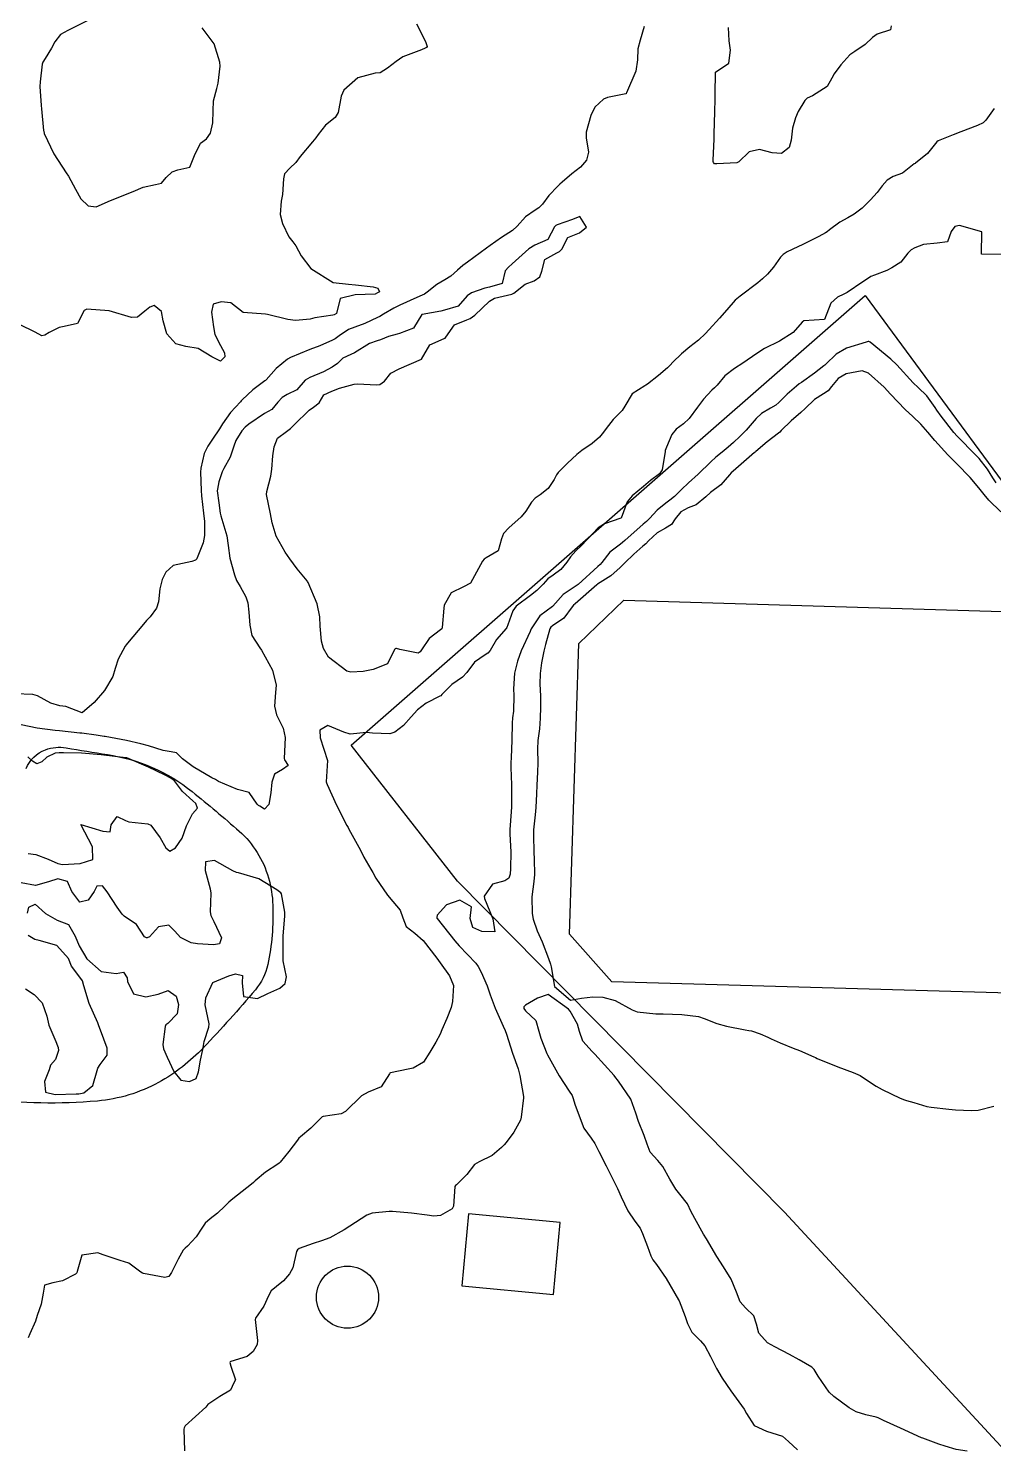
# Model space of a CAD drawing. Header units: metres. Extents: x 298520 to 308411, y 7433745 to 7450750.
# Drawn here: x 305561.1 to 305647.5, y 7435898 to 7436025.2 of the extents above; entities that cross this region are included whole.
import ezdxf

# ---------------------------------------------------------------- set-up
doc = ezdxf.new("R2010")
doc.units = ezdxf.units.M
doc.header["$LTSCALE"] = 10
for name, color, linetype in [('Area Verde e Lazer', 94, 'Continuous'), ('Curvas de Nivel 1m', 11, 'Continuous'), ('Curvas de Nivel 5m', 15, 'Continuous'), ('Edificações', 30, 'Continuous'), ('Hidrografia', 140, 'Continuous')]:
    doc.layers.add(name, color=color, linetype=linetype)

msp = doc.modelspace()

# ---------------------------------------------------------------- linework, layer by layer
at = {"layer": 'Area Verde e Lazer', "elevation": 702.91}
msp.add_lwpolyline([(305664.92, 7435880.08), (305628.77, 7435919.2), (305599.51, 7435948.83), (305589.98, 7435961.01), (305635.99, 7436001.26), (305654.75, 7435975.76)], dxfattribs=at)
at = {"layer": 'Area Verde e Lazer'}
msp.add_lwpolyline([(305609.53, 7435944.07), (305610.37, 7435970.1), (305614.39, 7435973.99), (305653.22, 7435972.81), (305656.84, 7435969.05), (305656.15, 7435942.73), (305652.05, 7435938.7), (305613.33, 7435939.82)], close=True, dxfattribs=at)
at = {"layer": 'Curvas de Nivel 1m', "flags": 128}
for points, elevation in [([(305616.22, 7436025.31), (305615.84, 7436024.11), (305615.66, 7436023.31), (305615.63, 7436022.33), (305615.47, 7436021.32), (305614.64, 7436019.39), (305614.61, 7436019.33), (305614.6, 7436019.31), (305614.58, 7436019.29), (305612.94, 7436018.98), (305612.58, 7436018.83), (305611.81, 7436018.11), (305611.45, 7436017.37), (305611.03, 7436015.86), (305611.01, 7436015.37), (305611.23, 7436014.08), (305611.05, 7436013.37), (305610.5, 7436012.74), (305609.74, 7436012.14), (305608.86, 7436011.4), (305608.67, 7436011.21), (305608.48, 7436011.03), (305607.67, 7436010.21), (305607.1, 7436009.41), (305606.79, 7436009.08), (305606.45, 7436008.88), (305605.6, 7436008.28), (305604.86, 7436007.44), (305604.43, 7436007.05), (305603.44, 7436006.45), (305602.42, 7436005.73), (305602.09, 7436005.47), (305600.4, 7436004.23), (305599.97, 7436003.93), (305599.52, 7436003.51), (305598.92, 7436002.98), (305598.38, 7436002.66), (305597.67, 7436002.23), (305596.78, 7436001.54), (305596.54, 7436001.36), (305596.36, 7436001.27), (305595.87, 7436001.06), (305594.35, 7436000.37), (305593.8, 7436000.12), (305592.88, 7435999.58), (305592.55, 7435999.38), (305592.34, 7435999.27), (305591.2, 7435998.74), (305590.32, 7435998.42), (305589.75, 7435998.19), (305588.93, 7435997.63), (305588.57, 7435997.37), (305588.31, 7435997.24), (305587.2, 7435996.75), (305586.3, 7435996.4), (305584.56, 7435995.69), (305584.29, 7435995.54), (305583.28, 7435994.7), (305582.38, 7435993.71), (305582.33, 7435993.65), (305582.27, 7435993.61), (305581.19, 7435992.8), (305580.25, 7435991.92), (305580.16, 7435991.82), (305580.08, 7435991.74), (305579.2, 7435990.78), (305578.47, 7435989.76), (305578.38, 7435989.6), (305578.22, 7435989.32), (305577.57, 7435988.4), (305577.15, 7435987.77), (305576.84, 7435987.11), (305576.53, 7435985.78), (305576.51, 7435985.43), (305576.57, 7435983.78), (305576.6, 7435983.32), (305576.77, 7435981.77), (305576.86, 7435981.03), (305576.87, 7435979.77), (305576.75, 7435979.11), (305576.2, 7435977.78), (305576.17, 7435977.69), (305576.07, 7435977.56), (305575.74, 7435977.45), (305574.07, 7435977.08), (305573.41, 7435976.47), (305573.07, 7435975.82), (305572.88, 7435974.98), (305572.76, 7435973.82), (305572.58, 7435973.27), (305572.01, 7435972.5), (305571.69, 7435972.15), (305571.42, 7435971.84), (305569.99, 7435970.14), (305569.86, 7435969.99), (305569.77, 7435969.86), (305569.13, 7435968.7), (305568.86, 7435967.87), (305568.66, 7435967.16), (305567.93, 7435965.88), (305566.99, 7435964.82), (305565.91, 7435963.9), (305564.46, 7435964.47), (305563.92, 7435964.53), (305563.11, 7435964.75), (305561.93, 7435965.41), (305561.5, 7435965.53), (305559.93, 7435965.6)], 708), ([(305595.83, 7436025.55), (305596.63, 7436023.98), (305596.78, 7436023.54), (305596.72, 7436023.45), (305596.62, 7436023.38), (305596.3, 7436023.23), (305594.61, 7436022.6), (305594.01, 7436022.18), (305593.25, 7436021.58), (305592.6, 7436021.18), (305592.15, 7436021.14), (305590.59, 7436020.74), (305589.33, 7436019.63), (305589.11, 7436019.1), (305588.84, 7436017.64), (305588.55, 7436017.19), (305587.69, 7436016.5), (305587.03, 7436015.66), (305586.84, 7436015.35), (305586.53, 7436015), (305585.44, 7436013.68), (305585.03, 7436013.16), (305584.5, 7436012.64), (305584.03, 7436012.15), (305583.93, 7436011.7), (305583.86, 7436010.3), (305583.74, 7436009.7), (305583.65, 7436008.5), (305583.85, 7436007.7), (305584.42, 7436006.51), (305584.77, 7436006.04), (305585.05, 7436005.68), (305585.53, 7436004.8), (305586.39, 7436003.66), (305588.37, 7436002.4), (305589.75, 7436002.25), (305590.37, 7436002.19), (305591.95, 7436002.02), (305592.37, 7436001.91), (305592.52, 7436001.59), (305592.42, 7436001.53), (305592.36, 7436001.5), (305592.15, 7436001.38), (305590.36, 7436001.32), (305589.02, 7436000.97), (305588.67, 7435999.64), (305588.46, 7435999.52), (305588.34, 7435999.49), (305586.75, 7435999.24), (305586.33, 7435999.12), (305585.01, 7435999.01), (305584.33, 7435999.11), (305582.49, 7435999.56), (305582.34, 7435999.59), (305580.34, 7435999.73), (305579.21, 7436000.6), (305578.35, 7436000.69), (305577.64, 7436000.48), (305577.49, 7435999.77), (305577.66, 7435998.43), (305577.8, 7435997.77), (305578.3, 7435996.76), (305578.66, 7435996.12), (305578.68, 7435995.75), (305578.29, 7435995.36), (305577.51, 7435995.77), (305576.3, 7435996.51), (305575.19, 7435996.69), (305574.3, 7435996.93), (305573.51, 7435997.82), (305573.16, 7435998.99), (305573.03, 7435999.82), (305572.35, 7436000.35), (305571.97, 7436000.21), (305571.53, 7435999.84), (305570.87, 7435999.31), (305570.33, 7435999.27), (305568.34, 7435999.88), (305566.34, 7436000.03), (305566.11, 7435999.9), (305565.49, 7435998.75), (305564.32, 7435998.48), (305563.87, 7435998.38), (305562.98, 7435997.94), (305562.57, 7435997.69), (305562.31, 7435997.63), (305561.71, 7435997.96), (305560.32, 7435998.64)], 709), ([(305566.48, 7436025.9), (305564.64, 7436024.96), (305563.98, 7436024.6), (305563.46, 7436023.94), (305563.18, 7436023.39), (305562.61, 7436022.45), (305562.41, 7436022.14), (305562.35, 7436021.95), (305562.16, 7436020.38), (305562.14, 7436019.95), (305562.25, 7436018.26), (305562.27, 7436017.95), (305562.47, 7436016.01), (305562.48, 7436015.95), (305562.53, 7436015.76), (305563.37, 7436013.94), (305564.49, 7436012.24), (305564.69, 7436011.93), (305565.32, 7436010.77), (305565.79, 7436009.91), (305566.45, 7436009.26), (305567.17, 7436009.17), (305568.46, 7436009.74), (305568.55, 7436009.79), (305568.74, 7436009.88), (305570.47, 7436010.57), (305571.39, 7436010.93), (305572.48, 7436011.17), (305573.01, 7436011.29), (305573.45, 7436011.82), (305573.98, 7436012.33), (305574.49, 7436012.48), (305575.56, 7436012.73), (305575.98, 7436013.79), (305576.52, 7436014.87), (305577.04, 7436015.26), (305577.39, 7436015.77), (305577.61, 7436016.7), (305577.63, 7436017.77), (305577.68, 7436018.66), (305577.96, 7436019.77), (305578.09, 7436020.26), (305578.26, 7436021.76), (305578.25, 7436022.12), (305577.74, 7436023.77), (305576.65, 7436025.21)], 709), ([(305638.33, 7436025.37), (305638.26, 7436025.04), (305637.05, 7436024.65), (305636.64, 7436024.34), (305636, 7436023.7), (305635.05, 7436023.08), (305634.62, 7436022.78), (305633.82, 7436021.89), (305633.22, 7436021.1), (305633.01, 7436020.7), (305632.59, 7436019.96), (305631.27, 7436019.13), (305630.8, 7436018.91), (305630.58, 7436018.71), (305629.98, 7436017.73), (305629.74, 7436017.15), (305629.49, 7436016.21), (305629.37, 7436015.15), (305629.18, 7436014.5), (305628.51, 7436013.96), (305627.66, 7436014.03), (305626.52, 7436014.3), (305625.61, 7436014.1), (305624.69, 7436013.21), (305624.5, 7436013.12), (305622.71, 7436013.02), (305622.5, 7436013.04), (305622.41, 7436013.14), (305622.38, 7436013.23), (305622.39, 7436013.35), (305622.49, 7436015.23), (305622.52, 7436017.19), (305622.53, 7436017.23), (305622.53, 7436017.26), (305622.56, 7436019.23), (305622.6, 7436021.23), (305623.8, 7436022.03), (305623.93, 7436023.22), (305623.81, 7436024.04), (305623.75, 7436025.22)], 708), ([(305647.53, 7436017.97), (305646.79, 7436016.94), (305646.68, 7436016.81), (305646.55, 7436016.7), (305646.05, 7436016.45), (305644.54, 7436015.9), (305643.87, 7436015.64), (305642.53, 7436015.1), (305642.41, 7436014.99), (305641.56, 7436013.96), (305640.5, 7436013.1), (305640.45, 7436013.07), (305640.38, 7436013.02), (305639.33, 7436012.19), (305638.49, 7436011.9), (305637.96, 7436011.57), (305637.51, 7436011.05), (305637.06, 7436010.47), (305636.47, 7436009.82), (305635.71, 7436009.07), (305635.01, 7436008.53), (305634.45, 7436008.21), (305633.72, 7436007.82), (305632.79, 7436007.11), (305632.59, 7436006.95), (305632.43, 7436006.86), (305631.84, 7436006.53), (305630.42, 7436005.8), (305629.97, 7436005.59), (305629.01, 7436005.15), (305628.64, 7436004.93), (305628.41, 7436004.67), (305627.78, 7436003.77), (305627.25, 7436003.17), (305626.81, 7436002.75), (305626.37, 7436002.38), (305624.81, 7436001.2), (305624.36, 7436000.82), (305623.6, 7435999.97), (305622.95, 7435999.22), (305622.66, 7435998.9), (305622.33, 7435998.53), (305621.71, 7435997.86), (305621.07, 7435997.25), (305620.31, 7435996.64), (305619.54, 7435996.03), (305618.78, 7435995.28), (305618.55, 7435995.02), (305618.29, 7435994.76), (305617.49, 7435994.08), (305616.5, 7435993.3), (305616.36, 7435993.21), (305616.27, 7435993.17), (305615.14, 7435992.44), (305614.48, 7435991.33), (305614.24, 7435990.95), (305613.43, 7435990.14), (305612.8, 7435989.34), (305612.56, 7435989), (305612.21, 7435988.58), (305611.55, 7435988.01), (305610.64, 7435987.37), (305610.19, 7435987.01), (305609.34, 7435986.23), (305608.52, 7435985.4), (305608.37, 7435985.2), (305608.17, 7435984.78), (305607.61, 7435983.96), (305606.9, 7435983.41), (305606.46, 7435983.11), (305606.14, 7435982.74), (305605.62, 7435981.94), (305605.21, 7435981.43), (305604.11, 7435980.45), (305603.61, 7435979.95), (305603.43, 7435979.46), (305603.14, 7435978.4), (305602.08, 7435977.76), (305601.88, 7435977.66), (305601.73, 7435977.48), (305601.4, 7435976.81), (305600.66, 7435975.49), (305600.05, 7435975.18), (305598.94, 7435974.62), (305598.32, 7435973.52), (305598.28, 7435973.27), (305598.14, 7435971.52), (305598.11, 7435971.41), (305598, 7435971.33), (305596.98, 7435970.55), (305596.28, 7435969.54), (305596.18, 7435969.34), (305595.98, 7435969.23), (305594.34, 7435969.56), (305594.05, 7435969.64), (305593.98, 7435969.64), (305593.93, 7435969.62), (305593.88, 7435969.57), (305593.25, 7435968.29), (305591.96, 7435967.76), (305591.07, 7435967.6), (305589.95, 7435967.52), (305589.59, 7435967.62), (305587.97, 7435968.89), (305587.52, 7435969.64), (305587.33, 7435970.31), (305587.21, 7435971.65), (305587.18, 7435972.48), (305586.94, 7435973.65), (305586.15, 7435975.57), (305586.09, 7435975.66), (305586.05, 7435975.71), (305585.17, 7435976.78), (305584.49, 7435977.68), (305584.08, 7435978.26), (305583.29, 7435979.7), (305582.92, 7435980.89), (305582.77, 7435981.7), (305582.42, 7435983.43), (305582.43, 7435983.71), (305582.79, 7435985.08), (305582.88, 7435985.7), (305582.98, 7435986.91), (305583.09, 7435987.7), (305583.41, 7435988.49), (305584.21, 7435989.06), (305584.56, 7435989.34), (305584.88, 7435989.68), (305586.24, 7435990.97), (305586.63, 7435991.26), (305587.13, 7435991.65), (305587.54, 7435992.36), (305588.26, 7435992.67), (305588.96, 7435992.94), (305590.27, 7435993.31), (305590.56, 7435993.33), (305592.27, 7435993.26), (305592.57, 7435993.29), (305592.96, 7435993.58), (305593.55, 7435994.31), (305594.28, 7435994.67), (305596.29, 7435995.54), (305597.02, 7435996.82), (305598.31, 7435997.41), (305598.39, 7435997.44), (305598.47, 7435997.52), (305599.23, 7435998.61), (305600.34, 7435999.06), (305600.65, 7435999.19), (305601.06, 7435999.49), (305602.36, 7436000.75), (305602.81, 7436001.02), (305604.36, 7436001.37), (305604.56, 7436001.45), (305605.55, 7436002.26), (305606.38, 7436002.56), (305606.88, 7436002.92), (305607.06, 7436003.41), (305607.33, 7436004.48), (305608.41, 7436005.07), (305608.63, 7436005.18), (305608.84, 7436005.4), (305609.38, 7436006.43), (305610.43, 7436006.85), (305611.04, 7436007.37), (305610.45, 7436008.31), (305609.79, 7436008.04), (305608.44, 7436007.56), (305608.32, 7436007.52), (305608.2, 7436007.4), (305607.58, 7436006.25), (305606.42, 7436005.75), (305605.88, 7436005.43), (305604.4, 7436004.07), (305604.06, 7436003.79), (305603.78, 7436003.46), (305603.51, 7436002.33), (305602.37, 7436002), (305601.96, 7436001.89), (305600.75, 7436001.49), (305600.36, 7436001.21), (305599.57, 7436000.29), (305598.35, 7435999.92), (305598.02, 7435999.85), (305596.34, 7435999.55), (305596.32, 7435999.54), (305595.56, 7435998.31), (305594.32, 7435997.84), (305594.1, 7435997.79), (305593.34, 7435997.58), (305592.62, 7435997.28), (305592.31, 7435997.18), (305591.64, 7435996.94), (305590.3, 7435996.12), (305589.96, 7435995.96), (305589.26, 7435995.63), (305588.76, 7435995.16), (305588.28, 7435994.84), (305587.52, 7435994.4), (305586.28, 7435993.91), (305585.88, 7435993.67), (305585.13, 7435992.8), (305584.25, 7435992.38), (305583.83, 7435992.12), (305583.42, 7435991.7), (305582.9, 7435991.04), (305582.23, 7435990.68), (305580.82, 7435989.73), (305580.51, 7435989.45), (305580.21, 7435989.14), (305579.68, 7435988.26), (305579.49, 7435987.75), (305579.15, 7435986.78), (305578.6, 7435985.76), (305578.46, 7435985.47), (305578.16, 7435984.57), (305578.02, 7435983.9), (305578.01, 7435983.76), (305578.14, 7435982.68), (305578.28, 7435981.76), (305578.34, 7435981.54), (305578.86, 7435979.75), (305578.98, 7435978.86), (305579.12, 7435977.75), (305579.54, 7435976.26), (305579.74, 7435975.74), (305580.05, 7435975.19), (305580.58, 7435974.27), (305580.73, 7435973.73), (305580.84, 7435972.91), (305580.93, 7435971.73), (305581.09, 7435970.82), (305581.83, 7435969.71), (305581.98, 7435969.51), (305582.95, 7435967.7), (305583.27, 7435966.36), (305583.22, 7435965.7), (305583.13, 7435964.49), (305583.3, 7435963.7), (305583.9, 7435962.51), (305584.08, 7435961.69), (305584, 7435959.82), (305584.03, 7435959.69), (305584.35, 7435959.19), (305583.85, 7435958.83), (305583.13, 7435958.41), (305582.9, 7435957.7), (305582.8, 7435956.72), (305582.63, 7435955.7), (305582.25, 7435955.26), (305581.81, 7435955.53), (305581.71, 7435955.61), (305581.58, 7435955.71), (305580.87, 7435956.77), (305579.83, 7435957.04), (305578.13, 7435957.76), (305577.84, 7435957.92), (305577.51, 7435958.09), (305575.85, 7435959.07), (305574.89, 7435959.79), (305574.37, 7435960.3), (305573.87, 7435960.41), (305573.18, 7435960.51), (305571.87, 7435960.93), (305571.17, 7435961.13), (305569.88, 7435961.41), (305567.98, 7435961.78), (305567.88, 7435961.79), (305567.18, 7435961.89), (305565.89, 7435962.06), (305565.71, 7435962.08), (305563.89, 7435962.28), (305563.5, 7435962.32), (305561.89, 7435962.52), (305561.19, 7435962.66), (305559.9, 7435962.94)], 707), ([(305648.41, 7436004.92), (305646.41, 7436004.94), (305646.43, 7436006.94), (305644.44, 7436007.51), (305644.01, 7436007.41), (305643.69, 7436006.98), (305643.36, 7436006.04), (305642.42, 7436005.92), (305641.22, 7436005.81), (305640.42, 7436005.5), (305640.11, 7436005.33), (305639.81, 7436005.03), (305639.19, 7436004.24), (305638.39, 7436003.71), (305637.94, 7436003.49), (305636.81, 7436003.06), (305636.5, 7436002.94), (305636.38, 7436002.86), (305635.78, 7436002.47), (305634.37, 7436001.52), (305634.09, 7436001.37), (305633.5, 7436001.1), (305632.92, 7436000.55), (305632.34, 7435999.11), (305630.51, 7435998.97), (305630.34, 7435998.85), (305629.55, 7435997.93), (305628.31, 7435997.16), (305626.99, 7435996.49), (305626.3, 7435996.06), (305625.05, 7435995.2), (305624.29, 7435994.71), (305623.44, 7435994.06), (305622.73, 7435993.23), (305622.51, 7435992.98), (305622.27, 7435992.76), (305621.53, 7435991.96), (305620.99, 7435991.25), (305620.23, 7435990.25), (305619.73, 7435989.76), (305619.07, 7435989.27), (305618.68, 7435988.81), (305618.2, 7435987.67), (305618.1, 7435987.37), (305618.08, 7435987.28), (305617.83, 7435985.63), (305617.58, 7435985.29), (305616.78, 7435984.68), (305616.16, 7435984.16), (305615.15, 7435983.32), (305614.69, 7435982.78), (305614.14, 7435981.33), (305614.12, 7435981.31), (305612.65, 7435980.81), (305612.11, 7435980.44), (305611.09, 7435979.37), (305610.6, 7435978.87), (305610.09, 7435978.38), (305609.61, 7435977.85), (305609.3, 7435977.39), (305608.74, 7435976.72), (305608.06, 7435976.22), (305607.58, 7435975.88), (305607.16, 7435975.41), (305606.61, 7435974.85), (305606.04, 7435974.41), (305604.77, 7435973.44), (305604.45, 7435973.02), (305604.01, 7435971.76), (305603.92, 7435971.53), (305603.86, 7435971.45), (305603, 7435970.45), (305602.42, 7435969.47), (305602.22, 7435969.23), (305601.98, 7435969.09), (305601.03, 7435968.42), (305600.34, 7435967.49), (305599.95, 7435967.09), (305599.01, 7435966.44), (305598.1, 7435965.52), (305598.02, 7435965.43), (305597.93, 7435965.38), (305596.69, 7435964.77), (305595.92, 7435964.17), (305595.36, 7435963.55), (305594.68, 7435962.77), (305593.89, 7435962.16), (305593.44, 7435962.02), (305591.89, 7435962.06), (305591.37, 7435962.12), (305589.89, 7435961.99), (305589.35, 7435962.16), (305587.9, 7435962.75), (305587.19, 7435962.35), (305587.22, 7435961.65), (305587.86, 7435959.64), (305587.76, 7435957.72), (305587.77, 7435957.64), (305587.83, 7435957.47), (305588.68, 7435955.63), (305589.61, 7435953.81), (305589.71, 7435953.62), (305589.79, 7435953.48), (305590.82, 7435951.6), (305591.14, 7435950.99), (305591.75, 7435949.89), (305591.92, 7435949.59), (305592.21, 7435949.11), (305593.24, 7435947.57), (305593.71, 7435947.02), (305594.38, 7435946.24), (305594.61, 7435945.56), (305594.91, 7435944.77), (305595.68, 7435944.18), (305596.42, 7435943.53), (305597.65, 7435941.93), (305597.96, 7435941.52), (305598.8, 7435940.34), (305599.15, 7435939.5), (305599.06, 7435938.05), (305598.94, 7435937.51), (305598.56, 7435936.53), (305598.12, 7435935.51), (305597.96, 7435935.13), (305597.56, 7435934.42), (305597.02, 7435933.53), (305596.46, 7435932.62), (305595.53, 7435932.09), (305595.1, 7435931.99), (305593.52, 7435931.68), (305593.46, 7435931.64), (305593.42, 7435931.57), (305592.67, 7435930.42), (305591.51, 7435929.95), (305590.92, 7435929.6), (305589.49, 7435928.22), (305589.1, 7435928.01), (305587.48, 7435927.75), (305587.4, 7435927.72), (305587.31, 7435927.64), (305586.39, 7435926.73), (305585.46, 7435925.95), (305585.31, 7435925.81), (305585.19, 7435925.66), (305584.4, 7435924.63), (305583.63, 7435923.69), (305583.54, 7435923.58), (305583.43, 7435923.49), (305582.33, 7435922.79), (305581.41, 7435922.02), (305581.25, 7435921.87), (305581.07, 7435921.71), (305579.39, 7435920.38), (305579.04, 7435920.09), (305578.7, 7435919.75), (305578.03, 7435919.1), (305577.37, 7435918.6), (305576.92, 7435918.21), (305576.64, 7435917.77), (305576.13, 7435916.99), (305575.34, 7435916.16), (305575.14, 7435915.98), (305574.96, 7435915.79), (305574.51, 7435914.98), (305573.92, 7435913.8), (305573.67, 7435913.45), (305573.31, 7435913.36), (305571.42, 7435913.72), (305571.31, 7435913.75), (305571.16, 7435913.83), (305570.1, 7435914.63), (305569.32, 7435914.88), (305567.81, 7435915.39), (305567.33, 7435915.55), (305565.88, 7435915.34), (305565.46, 7435913.9), (305565.44, 7435913.77), (305565.31, 7435913.65), (305564.16, 7435913.05), (305563.3, 7435912.89), (305562.56, 7435912.67), (305562.44, 7435911.94), (305562.25, 7435910.97), (305561.89, 7435909.94), (305561.74, 7435909.46), (305561.25, 7435908.3), (305561.08, 7435907.95)], 706), ([(305648.14, 7435981.87), (305647.05, 7435982.94), (305646.64, 7435983.43), (305646.16, 7435984.03), (305645.38, 7435984.96), (305644.19, 7435986.19), (305643.39, 7435986.98), (305642.21, 7435988.26), (305641.61, 7435989), (305640.96, 7435989.74), (305640.24, 7435990.41), (305639.57, 7435991.03), (305638.26, 7435992.41), (305637.68, 7435993.05), (305636.29, 7435994.31), (305635.71, 7435994.5), (305634.28, 7435994.23), (305633.57, 7435993.81), (305632.98, 7435993.1), (305632.67, 7435992.7), (305632.26, 7435992.45), (305631.44, 7435991.93), (305630.63, 7435991.13), (305630.24, 7435990.77), (305629.36, 7435990.02), (305628.47, 7435989.16), (305628.35, 7435989.02), (305628.22, 7435988.92), (305627.23, 7435988.15), (305626.19, 7435987.29), (305626.14, 7435987.23), (305626.08, 7435987.18), (305624.18, 7435985.53), (305624.01, 7435985.38), (305623.86, 7435985.21), (305623.08, 7435984.3), (305622.16, 7435983.6), (305621.73, 7435983.24), (305620.87, 7435982.52), (305620.14, 7435982.23), (305619.5, 7435981.89), (305619, 7435981.27), (305618.65, 7435980.75), (305618.11, 7435980.43), (305617.39, 7435980), (305616.61, 7435979.29), (305616.36, 7435979.03), (305616.1, 7435978.8), (305615.3, 7435978.09), (305614.49, 7435977.32), (305614.07, 7435976.91), (305613.24, 7435976.16), (305612.05, 7435975.4), (305611.98, 7435975.35), (305610.04, 7435973.65), (305609.89, 7435973.52), (305609.78, 7435973.38), (305609.03, 7435972.38), (305608.01, 7435971.67), (305607.85, 7435971.56), (305607.76, 7435971.4), (305607.39, 7435970.01), (305607.22, 7435969.41), (305607.01, 7435968.36), (305606.9, 7435967.41), (305606.88, 7435966.47), (305606.93, 7435965.41), (305606.94, 7435964.4), (305606.9, 7435963.41), (305606.84, 7435962.47), (305606.71, 7435961.41), (305606.66, 7435960.63), (305606.69, 7435959.41), (305606.68, 7435958.58), (305606.62, 7435957.41), (305606.59, 7435956.65), (305606.53, 7435955.41), (305606.47, 7435954.75), (305606.32, 7435953.41), (305606.3, 7435952.9), (305606.35, 7435951.41), (305606.37, 7435950.81), (305606.39, 7435949.41), (305606.35, 7435948.79), (305606.17, 7435947.42), (305606.2, 7435945.92), (305606.29, 7435945.42), (305606.65, 7435944.39), (305607.08, 7435943.41), (305607.65, 7435941.91), (305607.83, 7435941.4), (305607.89, 7435941.15), (305608.18, 7435939.39), (305609.61, 7435938.19), (305610.61, 7435938.36), (305611.61, 7435938.47), (305612.52, 7435938.43), (305613.61, 7435938.15), (305615.14, 7435937.31), (305615.59, 7435937.13), (305617.26, 7435936.96), (305617.59, 7435936.95), (305617.92, 7435936.95), (305619.59, 7435936.89), (305621.07, 7435936.72), (305621.59, 7435936.55), (305622.71, 7435936.09), (305623.58, 7435935.84), (305625.26, 7435935.51), (305625.58, 7435935.47), (305625.83, 7435935.44), (305626.59, 7435935.17), (305627.28, 7435934.87), (305627.57, 7435934.73), (305628.37, 7435934.35), (305629.56, 7435933.89), (305630.1, 7435933.68), (305631.4, 7435933.11), (305631.55, 7435933.04), (305631.69, 7435932.97), (305633.54, 7435932.22), (305634.91, 7435931.7), (305635.53, 7435931.42), (305636.11, 7435931.06), (305636.96, 7435930.49), (305637.51, 7435930.19), (305639.12, 7435929.41), (305639.51, 7435929.25), (305639.69, 7435929.2), (305640.33, 7435929.01), (305641.5, 7435928.65), (305641.89, 7435928.6), (305643.49, 7435928.43), (305644.08, 7435928.37), (305645.49, 7435928.3), (305646.11, 7435928.33), (305647.5, 7435928.69)], 704), ([(305561.09, 7435951.29), (305561.76, 7435951.22), (305562.88, 7435950.81), (305563.75, 7435950.42), (305564.15, 7435950.33), (305565.75, 7435950.41), (305566.88, 7435950.76), (305566.85, 7435951.89), (305565.79, 7435953.9), (305567.78, 7435953.3), (305568.42, 7435953.24), (305568.52, 7435953.87), (305569.05, 7435954.61), (305569.8, 7435954.25), (305570.09, 7435954.15), (305571.79, 7435953.96), (305572.06, 7435953.83), (305572.89, 7435952.71), (305573.41, 7435951.81), (305573.76, 7435951.52), (305574.28, 7435951.8), (305574.88, 7435952.69), (305575.26, 7435953.79), (305575.8, 7435954.86), (305576.23, 7435955.36), (305576.09, 7435955.78), (305575.82, 7435956.02), (305574.89, 7435956.86), (305574.18, 7435957.8), (305573.84, 7435958.05), (305573.35, 7435958.3), (305571.85, 7435959.03), (305569.92, 7435959.86), (305569.88, 7435959.87), (305569.84, 7435959.88), (305567.87, 7435960.09), (305567.63, 7435960.12), (305565.87, 7435960.28), (305564.24, 7435960.3), (305563.87, 7435960.31), (305563.51, 7435960.29), (305562.76, 7435959.94), (305562.3, 7435959.51), (305561.86, 7435959.33), (305561.46, 7435959.56), (305561.05, 7435959.96)], 706), ([(305561.03, 7435945.96), (305561.15, 7435946.51), (305561.71, 7435946.78), (305562.63, 7435945.94), (305563.69, 7435945.35), (305564.71, 7435944.94), (305565.3, 7435943.91), (305565.66, 7435943.04), (305566.34, 7435941.89), (305567.63, 7435940.73), (305568.95, 7435940.55), (305569.63, 7435940.67), (305569.94, 7435940.17), (305569.98, 7435939.85), (305570.51, 7435938.74), (305571.61, 7435938.47), (305572.73, 7435938.7), (305573.62, 7435939.03), (305574.33, 7435938.52), (305574.53, 7435937.8), (305574.43, 7435936.96), (305573.58, 7435936.09), (305573.42, 7435935.97), (305573.35, 7435935.81), (305573.15, 7435934.22), (305573.19, 7435933.81), (305573.54, 7435933.06), (305574.12, 7435931.8), (305574.75, 7435931.02), (305575.51, 7435930.89), (305576.11, 7435931.18), (305576.33, 7435931.77), (305576.5, 7435932.81), (305576.72, 7435933.77), (305576.84, 7435934.49), (305577.26, 7435935.76), (305577.28, 7435936.07), (305576.94, 7435937.77), (305577, 7435938.38), (305577.62, 7435939.76), (305579.03, 7435940.34), (305579.63, 7435940.53), (305580.27, 7435940.38), (305580.23, 7435939.73), (305580.37, 7435938.49), (305581.61, 7435938.32), (305582.54, 7435938.77), (305583.62, 7435939.24), (305584.1, 7435939.68), (305584.19, 7435940.25), (305583.91, 7435941.69), (305583.9, 7435943.45), (305583.91, 7435943.69), (305583.91, 7435943.92), (305584.07, 7435945.68), (305584.07, 7435946.05), (305583.75, 7435947.69), (305583.71, 7435947.78), (305583.35, 7435948.06), (305581.73, 7435949.03), (305579.91, 7435949.57), (305579.74, 7435949.6), (305579.41, 7435949.74), (305577.75, 7435950.69), (305576.97, 7435950.55), (305576.94, 7435949.77), (305577.36, 7435948.13), (305577.42, 7435947.76), (305577.37, 7435946.09), (305577.42, 7435945.76), (305577.69, 7435945.23), (305578.38, 7435943.75), (305578.21, 7435943.21), (305577.66, 7435943.14), (305576.23, 7435943.21), (305575.67, 7435943.32), (305574.72, 7435943.79), (305574.22, 7435944.34), (305573.68, 7435944.88), (305572.75, 7435944.75), (305571.95, 7435943.83), (305571.75, 7435943.75), (305571.67, 7435943.75), (305571.51, 7435943.83), (305570.78, 7435944.94), (305569.69, 7435945.68), (305569.5, 7435945.86), (305569.06, 7435946.51), (305568.17, 7435947.88), (305567.73, 7435948.41), (305567.24, 7435948.37), (305567, 7435947.89), (305566.46, 7435947.14), (305565.71, 7435946.94), (305565, 7435947.91), (305564.6, 7435948.79), (305563.73, 7435949.03), (305562.9, 7435948.77), (305561.73, 7435948.45), (305560.45, 7435948.69)], 706), ([(305560.85, 7435939.19), (305561.61, 7435938.69), (305562.35, 7435937.94), (305562.77, 7435936.75), (305562.94, 7435935.94), (305563.56, 7435934.47), (305563.71, 7435934.09), (305563.76, 7435933.93), (305563.8, 7435933.68), (305563.54, 7435932.86), (305563.1, 7435932.36), (305562.98, 7435931.94), (305562.55, 7435930.91), (305562.63, 7435929.94), (305563.5, 7435929.74), (305565.38, 7435929.78), (305565.5, 7435929.78), (305565.61, 7435929.79), (305566.07, 7435929.89), (305566.87, 7435930.53), (305567.25, 7435931.88), (305567.31, 7435932.09), (305567.53, 7435932.42), (305568.17, 7435933.25), (305568.15, 7435933.87), (305567.57, 7435935.49), (305567.42, 7435935.88), (305567.32, 7435936.14), (305566.55, 7435937.89), (305566.07, 7435939.45), (305565.96, 7435939.9), (305565.63, 7435940.36), (305564.95, 7435941.23), (305564.69, 7435941.91), (305563.66, 7435943.06), (305562.08, 7435943.53), (305561.67, 7435943.61), (305561.1, 7435943.96)], 706), ([(305645.13, 7435897.81), (305644.13, 7435897.96), (305643.14, 7435898.25), (305642.59, 7435898.43), (305641.14, 7435898.96), (305641.04, 7435899), (305639.15, 7435899.88), (305637.63, 7435900.56), (305637.16, 7435900.78), (305636.97, 7435900.85), (305636.06, 7435901.06), (305635.17, 7435901.34), (305634.55, 7435901.7), (305633.19, 7435902.7), (305632.78, 7435903.09), (305631.78, 7435904.53), (305631.43, 7435905.11), (305631.22, 7435905.33), (305630.07, 7435905.98), (305629.23, 7435906.47), (305627.91, 7435907.15), (305627.25, 7435907.52), (305626.46, 7435908.38), (305626.25, 7435909.18), (305626.02, 7435909.92), (305625.28, 7435910.64), (305624.8, 7435911.19), (305624.46, 7435912.04), (305624, 7435913.2), (305623.32, 7435914.3), (305622.7, 7435915.22), (305621.78, 7435916.8), (305621.53, 7435917.23), (305621.36, 7435917.51), (305620.42, 7435919.24), (305620.08, 7435919.94), (305619.4, 7435920.81), (305619.04, 7435921.26), (305618.52, 7435922.16), (305617.89, 7435923.28), (305617.44, 7435923.84), (305616.74, 7435924.58), (305616.47, 7435925.29), (305616.22, 7435926.06), (305615.71, 7435927.31), (305615.48, 7435928.06), (305615.01, 7435929.31), (305613.92, 7435930.93), (305613.6, 7435931.33), (305613.52, 7435931.42), (305611.8, 7435933.35), (305611.56, 7435933.59), (305610.73, 7435934.52), (305610.42, 7435935.37), (305610.24, 7435936.03), (305609.59, 7435937.19), (305609.45, 7435937.38), (305607.61, 7435938.68), (305606.67, 7435938.35), (305605.6, 7435937.74), (305605.44, 7435937.59), (305605.44, 7435937.43), (305605.59, 7435937.21), (305606.52, 7435936.35), (305606.79, 7435935.41), (305606.95, 7435934.79), (305607.5, 7435933.4), (305607.55, 7435933.29), (305608.61, 7435931.39), (305609.51, 7435930.02), (305609.78, 7435929.65), (305609.87, 7435929.37), (305610, 7435928.86), (305610.56, 7435927.36), (305610.82, 7435926.72), (305611.46, 7435925.81), (305611.79, 7435925.35), (305612.16, 7435924.63), (305612.81, 7435923.34), (305613.42, 7435922.15), (305613.82, 7435921.33), (305614.16, 7435920.56), (305614.74, 7435919.32), (305615.37, 7435918.4), (305615.85, 7435917.78), (305616.07, 7435917.3), (305616.52, 7435916.12), (305616.81, 7435915.29), (305616.98, 7435914.94), (305617.33, 7435914.53), (305618.18, 7435913.27), (305619.28, 7435911.35), (305619.33, 7435911.26), (305619.89, 7435909.87), (305620.09, 7435909.25), (305620.48, 7435908.46), (305621.25, 7435907.7), (305621.65, 7435907.23), (305622.16, 7435906.29), (305622.69, 7435905.22), (305623.2, 7435904.33), (305623.96, 7435903.2), (305625.17, 7435901.57), (305625.38, 7435901.19), (305626.07, 7435900.1), (305627.15, 7435899.61), (305628.6, 7435899.15), (305629.14, 7435898.69), (305629.93, 7435897.92)], 704)]:
    msp.add_lwpolyline(points, dxfattribs=dict(at, elevation=elevation))
at = {"layer": 'Curvas de Nivel 5m', "elevation": 705, "flags": 128}
msp.add_lwpolyline([(305647.71, 7435984.47), (305647.4, 7435984.93), (305646.94, 7435985.7), (305646.19, 7435986.65), (305645.9, 7435986.95), (305644.22, 7435988.65), (305643.93, 7435988.97), (305642.78, 7435990.44), (305642.39, 7435990.99), (305642.25, 7435991.21), (305641.51, 7435992.26), (305640.72, 7435993.01), (305640.27, 7435993.43), (305638.83, 7435995.03), (305638.3, 7435995.56), (305636.44, 7435997.06), (305636.31, 7435997.13), (305636.26, 7435997.12), (305636.09, 7435997.06), (305634.31, 7435996.54), (305633.39, 7435996.01), (305632.46, 7435995.11), (305632.38, 7435995.02), (305632.29, 7435994.95), (305631.46, 7435994.3), (305630.28, 7435993.47), (305630.08, 7435993.33), (305629.84, 7435993.14), (305629, 7435992.42), (305628.25, 7435991.66), (305627.98, 7435991.43), (305627.51, 7435991.17), (305626.72, 7435990.7), (305626.23, 7435990.24), (305625.33, 7435989.19), (305624.78, 7435988.64), (305624.21, 7435988.09), (305623.74, 7435987.68), (305623.18, 7435987.22), (305622.64, 7435986.77), (305622.18, 7435986.35), (305621.04, 7435985.25), (305620.17, 7435984.49), (305619.54, 7435983.88), (305618.92, 7435983.27), (305618.5, 7435982.92), (305618.14, 7435982.65), (305617.38, 7435982.04), (305616.7, 7435981.29), (305616.41, 7435981.01), (305616.12, 7435980.77), (305614.47, 7435979.32), (305614.28, 7435979.14), (305614.1, 7435979), (305613.15, 7435978.28), (305612.42, 7435977.35), (305612.26, 7435977.16), (305612.07, 7435977), (305610.3, 7435975.38), (305610.05, 7435975.2), (305608.95, 7435974.48), (305608.03, 7435973.43), (305608, 7435973.4), (305606.87, 7435972.57), (305606.11, 7435971.42), (305606.08, 7435971.34), (305606, 7435971.18), (305605.2, 7435969.43), (305604.88, 7435968.53), (305604.61, 7435967.44), (305604.53, 7435966.04), (305604.56, 7435965.44), (305604.51, 7435964.03), (305604.43, 7435963.44), (305604.39, 7435962.96), (305604.37, 7435961.44), (305604.3, 7435959.88), (305604.28, 7435959.44), (305604.29, 7435959.01), (305604.33, 7435957.44), (305604.35, 7435955.97), (305604.33, 7435955.44), (305604.21, 7435953.85), (305604.18, 7435953.44), (305604.19, 7435953.04), (305604.27, 7435951.44), (305604.26, 7435949.95), (305604.22, 7435949.44), (305604.1, 7435949.09), (305603.73, 7435948.85), (305602.64, 7435948.55), (305601.9, 7435947.47), (305601.91, 7435947.27), (305602.67, 7435945.46), (305602.85, 7435944.29), (305601.68, 7435944.31), (305600.87, 7435944.67), (305600.65, 7435945.49), (305600.76, 7435946.54), (305599.71, 7435947.12), (305598.51, 7435946.71), (305597.7, 7435945.79), (305597.65, 7435945.57), (305597.66, 7435945.52), (305597.69, 7435945.48), (305599.27, 7435943.5), (305599.67, 7435943.04), (305601.16, 7435941.48), (305601.37, 7435941.2), (305601.64, 7435940.69), (305602.15, 7435939.46), (305602.43, 7435938.64), (305602.89, 7435937.46), (305603.58, 7435935.86), (305603.76, 7435935.45), (305603.88, 7435935.14), (305604.42, 7435933.44), (305604.93, 7435932.04), (305605.1, 7435931.43), (305605.4, 7435929.54), (305605.4, 7435929.43), (305605.21, 7435927.7), (305605.14, 7435927.43), (305604.55, 7435926.36), (305603.85, 7435925.45), (305603.67, 7435925.23), (305603.45, 7435924.98), (305602.62, 7435924.27), (305601.44, 7435923.71), (305601.04, 7435923.48), (305600.35, 7435922.56), (305599.41, 7435921.66), (305599.32, 7435921.59), (305599.28, 7435921.5), (305599.15, 7435919.74), (305599.04, 7435919.5), (305598, 7435918.89), (305597.38, 7435918.85), (305596.79, 7435918.94), (305595.38, 7435919.12), (305593.68, 7435919.27), (305593.38, 7435919.27), (305591.86, 7435919.1), (305591.38, 7435918.93), (305589.36, 7435917.62), (305588.08, 7435916.9), (305587.35, 7435916.65), (305586.6, 7435916.4), (305585.34, 7435915.95), (305585.18, 7435915.83), (305585.1, 7435915.67), (305584.76, 7435914.23), (305584.48, 7435913.68), (305583.94, 7435913.05), (305583.3, 7435912.55), (305582.84, 7435912.15), (305582.59, 7435911.7), (305582.18, 7435910.8), (305581.42, 7435909.71), (305581.39, 7435909.58), (305581.62, 7435907.71), (305581.57, 7435907.37), (305581.23, 7435906.74), (305580.67, 7435906.27), (305579.21, 7435905.83), (305579.16, 7435905.8), (305579.14, 7435905.74), (305579.21, 7435905.42), (305579.65, 7435904.19), (305579.41, 7435903.74), (305579.34, 7435903.59), (305579.19, 7435903.27), (305578.24, 7435902.69), (305577.17, 7435901.98), (305577.07, 7435901.86), (305577, 7435901.76), (305575.15, 7435900.08), (305575.04, 7435899.9), (305575.03, 7435899.79), (305575.08, 7435897.83)], dxfattribs=at)
at = {"layer": 'Edificações'}
msp.add_lwpolyline([(305600.49, 7435919.06), (305599.89, 7435912.6), (305608.09, 7435911.83), (305608.7, 7435918.29)], close=True, dxfattribs=at)
msp.add_circle((305589.66, 7435911.59), 2.78, dxfattribs=at)
at = {"layer": 'Hidrografia'}
msp.add_lwpolyline([(305560.9, 7435958.91, -0.209446), (305562.63, 7435960.59, -0.133813), (305564.49, 7435960.76, 0.006186), (305568.18, 7435960.16, -0.132692), (305575.77, 7435956.84, -0.012242), (305579.98, 7435953.29, -0.143141), (305582.59, 7435949.14, -0.059379), (305582.98, 7435946.67, -0.062843), (305582.52, 7435941.36, -0.122755), (305581.42, 7435939.11, -0.014659), (305576.78, 7435933.93, -0.077473), (305572.75, 7435930.81, -0.104252), (305567.28, 7435929.15, -0.052642), (305557.18, 7435929.33, 0.085401)], format="xyb", dxfattribs=at)

doc.saveas('drawing.dxf')
